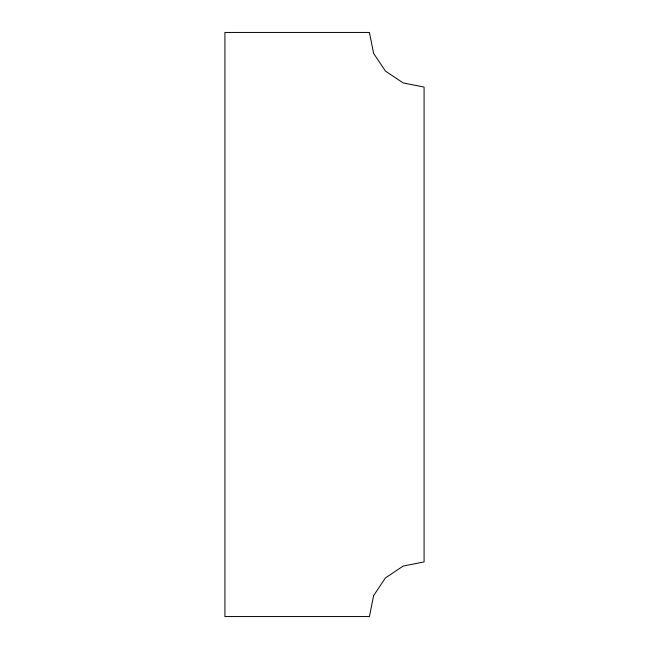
<?xml version="1.0" encoding="UTF-8"?>
<svg xmlns="http://www.w3.org/2000/svg" width="649" height="649" viewBox="0 0 649 649"><rect width="100%" height="100%" fill="white"/><g stroke="black" fill="none" stroke-linecap="round" stroke-linejoin="round"><path stroke-width="0.97" d="M373.597 595.644L369.443 616.55L224.919 616.55L224.919 32.45L369.443 32.45L373.597 53.356L385.441 71.09L403.175 82.934L424.081 87.088L424.081 561.912L403.175 566.066L385.441 577.91L373.597 595.644"/></g></svg>
